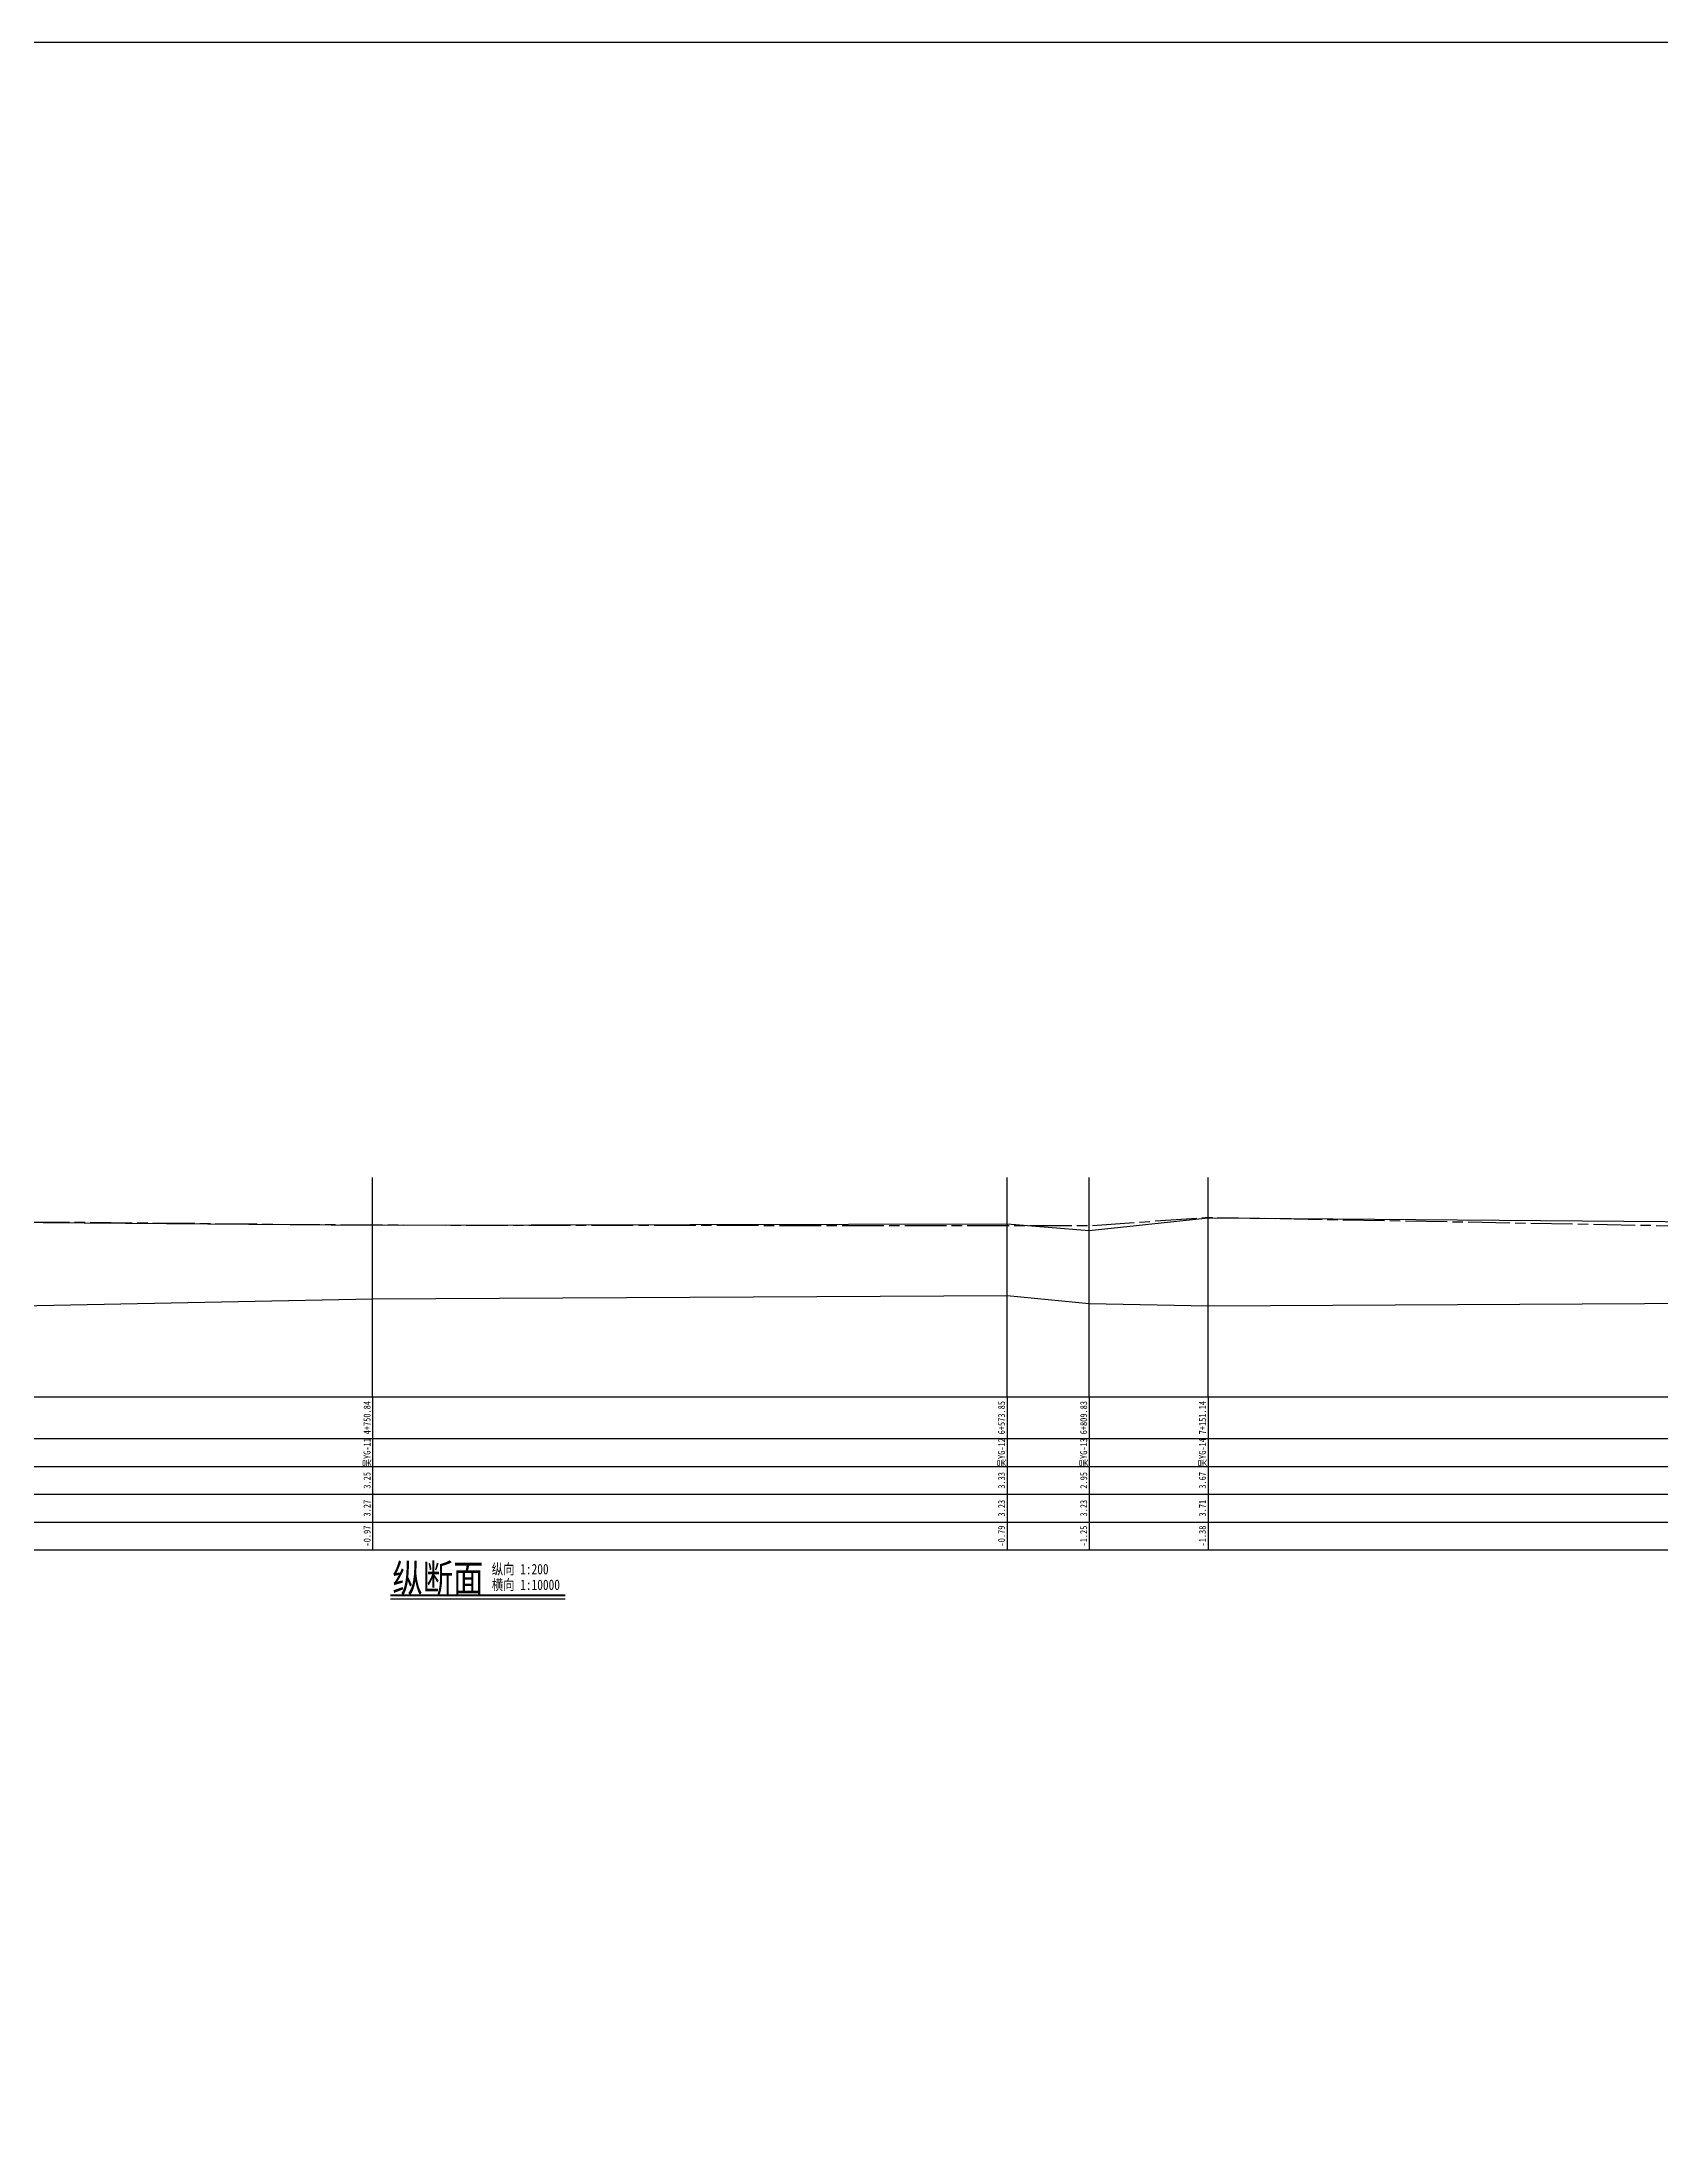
# Model space of a CAD drawing. Extents: x 529382 to 533977, y 3419784 to 3423811.
# Drawn here: x 531011 to 531476, y 3421815 to 3422418 of the extents above; entities that cross this region are included whole.
import ezdxf
from ezdxf.enums import TextEntityAlignment as Align

# ---------------------------------------------------------------- set-up
doc = ezdxf.new("R2010")
doc.units = 0
doc.header["$LTSCALE"] = 0.5
doc.linetypes.add('ACAD_ISO08W100', pattern=[36, 24, -3, 6, -3])
doc.layers.get('0').update_dxf_attribs({"linetype": 'CONTINUOUS'})
for name, color, linetype, lineweight in [('00右岸断面线', 5, 'ACAD_ISO08W100', 30), ('00左岸断面线', 6, 'CONTINUOUS', 30), ('00河底高程', 2, 'CONTINUOUS', 30)]:
    doc.layers.add(name, color=color, linetype=linetype, lineweight=lineweight)
doc.layers.add('tab', color=9, linetype='CONTINUOUS')
doc.layers.add('zh', color=9, linetype='CONTINUOUS')
doc.styles.add('HZ', font='fangsong_GB2312.ttf', dxfattribs={"width": 0.8})

msp = doc.modelspace()

# ---------------------------------------------------------------- linework, layer by layer
at = {"linetype": 'Continuous'}
msp.add_lwpolyline([(529438.33, 3422418.08), (532044.23, 3422418.08), (532044.23, 3421211.83), (529438.33, 3421211.83)], close=True, dxfattribs=at)
at = {"layer": '00右岸断面线', "flags": 128}
msp.add_lwpolyline([(530634.2, 3422087.14), (530637.94, 3422082.29), (530644.27, 3422081.44), (530676.48, 3422076.59), (530712.87, 3422080.04), (530811.77, 3422076.14), (530816.47, 3422080.49), (530835.58, 3422076.84), (530963.71, 3422077.39), (530975.74, 3422079.54), (531106.03, 3422078.34), (531288.33, 3422078.14), (531311.93, 3422078.14), (531346.06, 3422080.54), (531489.36, 3422077.94), (531552.03, 3422077.29), (531606.58, 3422063.39), (531677.38, 3422078.44)], dxfattribs=at)
at = {"layer": '00左岸断面线', "flags": 128}
msp.add_lwpolyline([(530634.2, 3422088.99), (530637.94, 3422083.94), (530644.27, 3422081.34), (530676.48, 3422077.09), (530712.87, 3422075.39), (530811.77, 3422076.79), (530816.47, 3422075.34), (530835.58, 3422076.04), (530963.71, 3422078.94), (530975.74, 3422079.29), (531106.03, 3422078.24), (531288.33, 3422078.64), (531311.93, 3422076.74), (531346.06, 3422080.34), (531489.36, 3422079.19), (531552.03, 3422083.34), (531606.58, 3422077.64), (531677.38, 3422075.84)], dxfattribs=at)
at = {"layer": '00河底高程', "flags": 128}
msp.add_lwpolyline([(530634.2, 3422065.64), (530637.94, 3422060.04), (530644.27, 3422059.54), (530676.48, 3422063.34), (530712.87, 3422064.14), (530811.77, 3422064.14), (530816.47, 3422059.84), (530835.58, 3422053.59), (530963.71, 3422057.04), (530975.74, 3422054.54), (531106.03, 3422057.14), (531288.33, 3422058.04), (531311.93, 3422055.74), (531346.06, 3422055.09), (531489.36, 3422055.89), (531552.03, 3422054.09), (531606.58, 3422055.74), (531677.38, 3422058.39)], dxfattribs=at)
at = {"layer": 'tab'}
for p, q in [((530572.2, 3422028.99), (531677.38, 3422028.99)), ((531106.03, 3422028.99), (531106.03, 3421984.99)), ((531288.33, 3422028.99), (531288.33, 3421984.99)), ((531311.93, 3422028.99), (531311.93, 3421984.99)), ((531346.06, 3422028.99), (531346.06, 3421984.99)), ((530572.2, 3422016.99), (531677.38, 3422016.99)), ((530572.2, 3422008.99), (531677.38, 3422008.99)), ((530572.2, 3422000.99), (531677.38, 3422000.99)), ((530572.2, 3421992.99), (531677.38, 3421992.99)), ((530572.2, 3421984.99), (531677.38, 3421984.99))]:
    msp.add_line(p, q, dxfattribs=at)
at = {"layer": 'tab', "color": 9, "const_width": 0.5, "flags": 128}
msp.add_lwpolyline([(531111.14, 3421971.96), (531161.36, 3421971.96)], dxfattribs=at)
at = {"layer": 'tab', "color": 9, "flags": 128}
msp.add_lwpolyline([(531111.14, 3421970.96), (531161.36, 3421970.96)], dxfattribs=at)
at = {"layer": 'zh', "color": 6}
for p, q in [((531106.03, 3422028.99), (531106.03, 3422091.99)), ((531288.33, 3422028.99), (531288.33, 3422091.99)), ((531311.93, 3422028.99), (531311.93, 3422091.99)), ((531346.06, 3422028.99), (531346.06, 3422091.99))]:
    msp.add_line(p, q, dxfattribs=at)

# ---------------------------------------------------------------- texts
at = {"layer": 'tab', "color": 3, "style": 'HZ', "width": 0.8}
for s, p in [('4+750.84', (531106.03, 3422022.99)), ('6+573.85', (531288.33, 3422022.99)), ('6+809.83', (531311.93, 3422022.99)), ('7+151.14', (531346.06, 3422022.99)), ('吴YG-11', (531106.03, 3422012.99)), ('吴YG-12', (531288.33, 3422012.99)), ('吴YG-13', (531311.93, 3422012.99)), ('吴YG-14', (531346.06, 3422012.99)), ('3.25', (531106.03, 3422004.99)), ('3.33', (531288.33, 3422004.99)), ('2.95', (531311.93, 3422004.99)), ('3.67', (531346.06, 3422004.99)), ('3.27', (531106.03, 3421996.99)), ('3.23', (531288.33, 3421996.99)), ('3.23', (531311.93, 3421996.99)), ('3.71', (531346.06, 3421996.99)), ('-0.97', (531106.03, 3421988.99)), ('-0.79', (531288.33, 3421988.99)), ('-1.25', (531311.93, 3421988.99)), ('-1.38', (531346.06, 3421988.99))]:
    msp.add_text(s, height=2, rotation=90, dxfattribs=at).set_placement(p, align=Align.BOTTOM_CENTER)
msp.add_text('纵断面', height=8, dxfattribs=at).set_placement((531124.79, 3421976.99), align=Align.MIDDLE)
for s, p in [('纵向 1:200', (531140.25, 3421977.99)), ('横向 1:10000', (531140.25, 3421973.49))]:
    msp.add_text(s, height=3, dxfattribs=at).set_placement(p)

doc.saveas('drawing.dxf')
